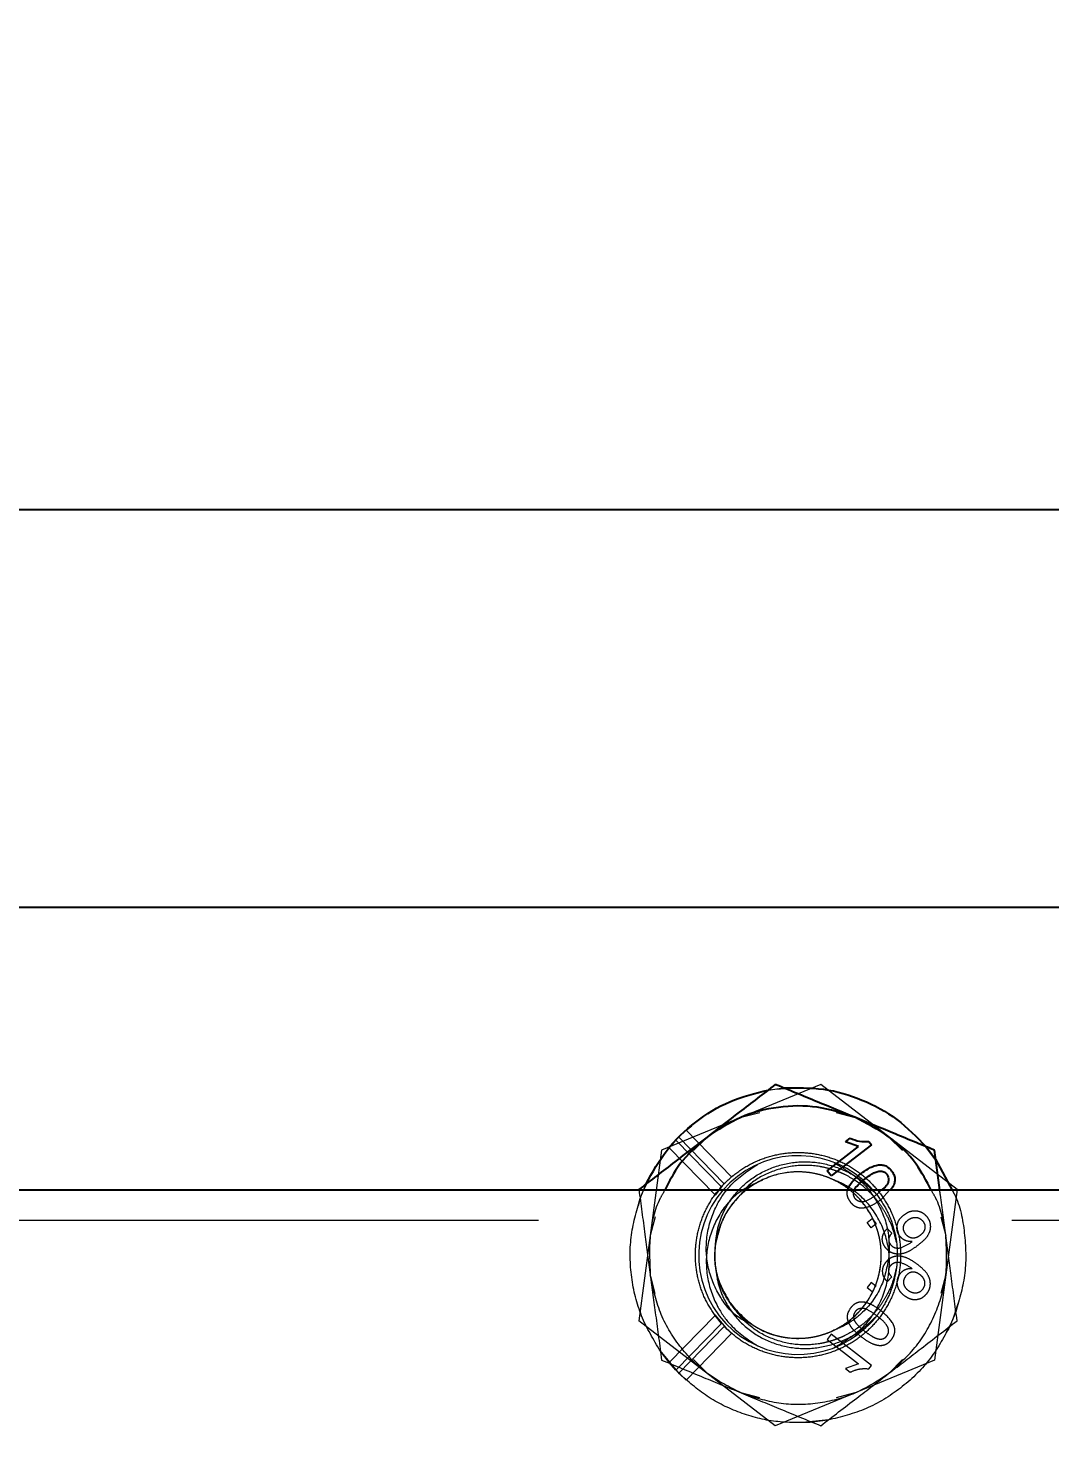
# Model space of a CAD drawing. Header units: millimetres. Extents: x 1293 to 41893, y 1011 to 26911.
# Drawn here: x 12070.4 to 12139, y 6702.6 to 6796.8 of the extents above; entities that cross this region are included whole.
import ezdxf

# ---------------------------------------------------------------- set-up
doc = ezdxf.new("R2010")
doc.units = ezdxf.units.MM
doc.header["$LTSCALE"] = 50
doc.linetypes.add('HIDDEN', pattern=[1.905, 1.27, -0.635])
doc.layers.add('CAPA_1', color=7, linetype='Continuous')
doc.layers.add('MAQUINAS', color=11, linetype='Continuous')
doc.styles.add('SLDTEXTSTYLE0', font='TXT', dxfattribs={"width": 0.75})
doc.dimstyles.new('SLDDIMSTYLE0', dxfattribs={"dimtxt": 100, "dimasz": 100, "dimexe": 0, "dimexo": 0.0625, "dimgap": 25, "dimtad": 2, "dimdec": 0, "dimlfac": 1.5, "dimrnd": 1e-09, "dimzin": 12, "dimdsep": 46, "dimtxsty": 'SLDTEXTSTYLE0', "dimsah": 1, "dimcen": 0.09, "dimadec": 0, "dimazin": 3, "dimtfac": 1, "dimtdec": 0, "dimtofl": 0, "dimtmove": 0, "dimatfit": 3, "dimfxl": 1, "dimfrac": 2, "dimtolj": 1, "dimtzin": 12, "dimarcsym": 0})

# ---------------------------------------------------------------- blocks, each defined once
blk = doc.blocks.new('_D_5')
at = {"layer": 'CAPA_1', "transparency": 16777216}
for p, q in [((11574.397, 7831.177), (17588.061, 7831.177)), ((17538.061, 7831.177), (17538.061, 4708.493)), ((16485.165, 4708.493), (17588.061, 4708.493))]:
    blk.add_line(p, q, dxfattribs=at)
for points in [[(17538.061, 7831.177), (17522.676, 7731.177), (17553.445, 7731.177)], [(17538.061, 4708.493), (17553.445, 4808.493), (17522.676, 4808.493)]]:
    blk.add_solid(points, dxfattribs=at)
at = {"layer": 'CAPA_1', "transparency": 16777216, "insert": (17409.154, 6122.057), "char_height": 100, "attachment_point": 1, "rotation": 90, "style": 'SLDTEXTSTYLE0'}
blk.add_mtext('4684', dxfattribs=at)
blk = doc.blocks.new('_D_15')
at = {"layer": 'CAPA_1', "transparency": 16777216}
for p, q in [((6530.125, 8742.377), (6530.125, 9415.646)), ((16745.162, 6492.001), (16745.162, 9415.646)), ((6530.125, 9365.646), (16745.162, 9365.646))]:
    blk.add_line(p, q, dxfattribs=at)
for points in [[(6530.125, 9365.646), (6630.125, 9350.262), (6630.125, 9381.031)], [(16745.162, 9365.646), (16645.162, 9381.031), (16645.162, 9350.262)]]:
    blk.add_solid(points, dxfattribs=at)
at = {"layer": 'CAPA_1', "transparency": 16777216, "insert": (11452.921, 9494.553), "char_height": 100, "attachment_point": 1, "style": 'SLDTEXTSTYLE0'}
blk.add_mtext('15323', dxfattribs=at)

msp = doc.modelspace()

# ---------------------------------------------------------------- linework, layer by layer
at = {"color": 7, "linetype": 'Continuous', "lineweight": 25}
msp.add_line((13055.031483, 6718.8595736), (11730.6958163, 6718.8595736), dxfattribs=at)
at = {"color": 1, "linetype": 'HIDDEN', "lineweight": 18}
msp.add_line((13057.151483, 6716.8275736), (11730.6958163, 6716.8275736), dxfattribs=at)
at = {"layer": 'MAQUINAS', "linetype": 'Continuous', "lineweight": 25}
for p, q in [((12247.0601601, 6764.5102403), (12064.0291497, 6764.5102403)), ((12064.0291497, 6737.8435736), (12270.3935066, 6737.8435736)), ((12124.0137937, 6720.1693286), (12126.1283487, 6721.7970266)), ((12126.995178, 6721.910242), (12124.2815897, 6719.8214327)), ((12125.2462354, 6722.1152738), (12125.566952, 6722.3621483)), ((12126.1283487, 6721.7970266), (12125.2462354, 6722.1152738)), ((12126.8227843, 6722.1342), (12126.995178, 6721.910242)), ((12131.5691209, 6718.8595736), (12131.2102528, 6721.5536106)), ((12131.2901493, 6720.9538239), (12132.4077391, 6718.8595736)), ((12124.2815897, 6719.8214327), (12124.0137937, 6720.1693286))]:
    msp.add_line(p, q, dxfattribs=at)
at = {"layer": 'MAQUINAS', "linetype": 'HIDDEN', "lineweight": 18}
for p, q in [((12123.5848455, 6725.9561415), (12112.9100596, 6721.5536106)), ((12119.5555086, 6725.4331968), (12120.2911571, 6725.6183827)), ((12120.0559846, 6725.5870557), (12121.0948456, 6725.7254407)), ((12120.5128073, 6725.6479083), (12121.6355771, 6725.7073749)), ((12132.7349421, 6718.9127712), (12123.5848455, 6725.9561415)), ((12118.2474525, 6723.7548761), (12119.494105, 6724.0868734)), ((12124.6262073, 6724.0868734), (12125.8862248, 6723.747187)), ((12114.0576472, 6722.4268302), (12114.5463845, 6722.8921124)), ((12114.5463845, 6722.8921124), (12114.9402145, 6723.1816755)), ((12117.6034915, 6719.7604134), (12114.5463845, 6722.8921124)), ((12113.5466405, 6721.8161515), (12113.8618155, 6722.2238487)), ((12113.8618155, 6722.2238487), (12116.9189225, 6719.0921497)), ((12117.1109984, 6719.2989786), (12114.0576472, 6722.4268302)), ((12115.8912281, 6722.3599064), (12115.0495741, 6721.5208223)), ((12128.1598938, 6722.4344564), (12129.0707382, 6721.5208223)), ((12130.4736344, 6721.9490776), (12131.4074953, 6720.7339294)), ((12130.650874, 6721.7843115), (12131.2901493, 6720.9538239)), ((12112.9100596, 6721.5536106), (12111.3853702, 6710.1077093)), ((12113.4132438, 6721.7174208), (12116.4923837, 6718.5631513)), ((12111.4652668, 6718.3129845), (12111.8648524, 6719.281857)), ((12111.6108455, 6718.6659682), (12112.1435609, 6719.7293853)), ((12116.9189225, 6719.0921497), (12116.5018243, 6718.5224065)), ((12117.6034915, 6719.7604134), (12117.1109984, 6719.2989786)), ((12117.7159743, 6719.8386669), (12117.6034915, 6719.7604134)), ((12120.0525356, 6719.7210005), (12119.9248067, 6719.6549888)), ((12126.2785382, 6719.6503536), (12126.1266479, 6719.793051)), ((12132.7349421, 6718.9127712), (12131.2102528, 6707.4668699)), ((12111.356713, 6717.8394411), (12111.5351753, 6718.4824911)), ((12127.648435, 6718.8595736), (12127.3616636, 6718.591124)), ((12128.2046979, 6718.8595736), (12127.6283725, 6718.2423912)), ((12112.483523, 6717.0762914), (12112.1477149, 6715.83066)), ((12131.6367893, 6717.0762914), (12131.972621, 6715.815241)), ((12126.6917544, 6716.6903692), (12127.0396503, 6716.9581653)), ((12126.9595505, 6716.3424733), (12126.6917544, 6716.6903692)), ((12127.3074464, 6716.6102694), (12126.9595505, 6716.3424733)), ((12127.0396503, 6716.9581653), (12127.3074464, 6716.6102694)), ((12128.0490264, 6716.2946523), (12128.3516121, 6715.973536)), ((12129.6611045, 6715.3722329), (12129.7261669, 6715.4249123)), ((12128.5054862, 6712.9349019), (12128.6696365, 6713.6438034)), ((12129.6611045, 6713.6482476), (12129.7261669, 6713.5955682)), ((12112.483523, 6711.9441891), (12112.1776818, 6713.0926249)), ((12126.9595505, 6712.6780072), (12126.6917544, 6712.3301113)), ((12126.6917544, 6712.3301113), (12127.0396503, 6712.0623152)), ((12127.3074464, 6712.4102112), (12126.9595505, 6712.6780072)), ((12128.0490264, 6712.7258282), (12128.3516121, 6713.0469445)), ((12131.9725974, 6713.1898206), (12131.6367893, 6711.9441891)), ((12113.4132438, 6707.3030597), (12116.4923837, 6710.4573292)), ((12116.46932, 6710.4964028), (12117.2139635, 6709.6337357)), ((12116.9189225, 6709.9283308), (12116.4923837, 6710.4573292)), ((12117.5406818, 6711.2949253), (12117.8579768, 6710.8524287)), ((12132.6550455, 6710.707496), (12132.2554599, 6709.7386235)), ((12132.775231, 6711.2317802), (12132.4239264, 6710.1471032)), ((12120.5354668, 6703.064339), (12111.3853702, 6710.1077093)), ((12113.8618155, 6706.7966318), (12116.9189225, 6709.9283308)), ((12114.0576472, 6706.5936504), (12117.1109984, 6709.7215019)), ((12117.6034915, 6709.2600671), (12117.1109984, 6709.7215019)), ((12132.3407338, 6709.9453867), (12131.9827316, 6709.3006979)), ((12117.6034915, 6709.2600671), (12114.5463845, 6706.1283681)), ((12124.2815897, 6709.1990479), (12124.0137937, 6708.8511519)), ((12124.0137937, 6708.8511519), (12126.1283487, 6707.2234539)), ((12126.995178, 6707.1102385), (12124.2815897, 6709.1990479)), ((12125.9022519, 6709.1013538), (12126.3274836, 6709.4050875)), ((12114.1175213, 6706.5451123), (12112.8098303, 6708.104758)), ((12113.4132438, 6707.3030597), (12112.830163, 6708.0666566)), ((12113.8618155, 6706.7966318), (12113.4132438, 6707.3030597)), ((12115.9604185, 6706.5860242), (12115.0495741, 6707.4996582)), ((12131.2102528, 6707.4668699), (12120.5354668, 6703.064339)), ((12126.1283487, 6707.2234539), (12125.2462354, 6706.9052067)), ((12125.2462354, 6706.9052067), (12125.566952, 6706.6583322)), ((12126.8227843, 6706.8862805), (12126.995178, 6707.1102385)), ((12129.0707382, 6707.4996582), (12128.1465524, 6706.5782943)), ((12114.0576472, 6706.5936504), (12114.5463845, 6706.1283681)), ((12119.494105, 6704.9336071), (12118.2340875, 6705.2732935)), ((12125.8728598, 6705.2656045), (12124.6262073, 6704.9336071)), ((12124.1281802, 6703.4530547), (12122.5861383, 6703.3054635)), ((12124.0643277, 6703.4334248), (12123.0254667, 6703.2950399))]:
    msp.add_line(p, q, dxfattribs=at)
msp.add_arc((12122.0601562, 6714.5102403), 6.6666667, 37.587605897, 307.587605897, dxfattribs=at)
at = {"layer": 'MAQUINAS', "linetype": 'Continuous', "lineweight": 25}
for points in [[(12111.8648524, 6719.281857), (12112.3001784, 6720.066802), (12113.1708305, 6721.6366921), (12115.136774, 6723.5044594), (12117.4453826, 6724.9270676), (12119.185784, 6725.3670597), (12120.0559846, 6725.5870557)], [(12121.0948456, 6725.7254407), (12121.9922909, 6725.7409098), (12123.7871816, 6725.7718481), (12126.3876873, 6725.0031747), (12128.7740065, 6723.7151651), (12130.0252515, 6722.4279293), (12130.650874, 6721.7843115)], [(12125.8728598, 6723.7548761), (12125.0404265, 6724.0268082), (12123.37556, 6724.5706725), (12120.7264435, 6724.5224721), (12118.1570846, 6723.8755282), (12116.6926406, 6722.9148136), (12115.9604185, 6722.4344564)]]:
    msp.add_open_spline(points, degree=3, dxfattribs=at)
for points, knots in [([(12120.5354668, 6725.9561415), (12119.7358052, 6725.3405947), (12118.2348568, 6724.185226), (12116.6846978, 6722.991977), (12115.9604185, 6722.4344564)], [0, 0, 0, 0, 0.5327709195, 1, 1, 1, 1]), ([(12125.8728598, 6723.7548761), (12125.0278931, 6724.1033601), (12123.2194297, 6724.8492126), (12121.4683769, 6725.5713877), (12120.5354668, 6725.9561415)], [0, 0, 0, 0, 0.4672290805, 1, 1, 1, 1]), ([(12130.9985403, 6718.8595736), (12130.6869637, 6719.4600489), (12129.9733181, 6720.8353981), (12128.2060707, 6722.5671546), (12126.6505968, 6723.3589689), (12125.8728598, 6723.7548761)], [0, 0, 0, 0, 0.279261869, 0.6396309345, 1, 1, 1, 1]), ([(12131.2102528, 6721.5536106), (12130.2773427, 6721.9383645), (12128.5262898, 6722.6605396), (12126.7178265, 6723.4063921), (12125.8728598, 6723.7548761)], [0, 0, 0, 0, 0.5327709195, 1, 1, 1, 1]), ([(12115.9604185, 6722.4344564), (12115.2361392, 6721.8769358), (12113.6859803, 6720.6836868), (12112.1850319, 6719.5283181), (12111.3853702, 6718.9127712)], [0, 0, 0, 0, 0.4672290805, 1, 1, 1, 1]), ([(12115.9604185, 6722.4344564), (12115.2948778, 6721.8573544), (12114.1216331, 6720.8400135), (12113.4254942, 6719.4577341), (12113.1242506, 6718.8595736)], [0, 0, 0, 0, 0.5672650963, 1, 1, 1, 1]), ([(12125.566952, 6722.3621483), (12125.7678316, 6722.2756011), (12126.1688965, 6722.1028058), (12126.6050735, 6722.1237474), (12126.8227843, 6722.1342)], [0, 0, 0, 0, 0.5008657323, 1, 1, 1, 1]), ([(12125.3806951, 6718.8625388), (12125.4253006, 6718.9764656), (12125.5145767, 6719.2044854), (12125.8198774, 6719.5916684), (12126.1015943, 6719.8257966), (12126.2893921, 6719.9818708)], [0, 0, 0, 0, 0.249753552, 0.499871473, 1, 1, 1, 1]), ([(12126.2893921, 6719.9818708), (12126.446057, 6720.0958473), (12126.7590004, 6720.323519), (12127.2103581, 6720.5299884), (12127.5978773, 6720.5818995), (12127.8880509, 6720.5326001), (12128.1431118, 6720.3907792), (12128.2704341, 6720.2441498), (12128.3341584, 6720.1707623)], [0, 0, 0, 0, 0.2504817087, 0.5003455958, 0.6317049056, 0.7502211388, 0.8749866995, 1, 1, 1, 1]), ([(12126.5582753, 6719.6348118), (12126.7110145, 6719.7460218), (12126.94011, 6719.9128272), (12127.275791, 6720.0937039), (12127.4615971, 6720.1321779), (12127.5543777, 6720.1513895)], [0, 0, 0, 0, 0.50037231189, 0.75051514073, 1, 1, 1, 1]), ([(12127.5543777, 6720.1513895), (12127.5988745, 6720.1497796), (12127.6878395, 6720.1465609), (12127.8158538, 6720.1051616), (12127.9308984, 6720.0347583), (12127.9890446, 6719.9672909), (12128.018123, 6719.933551)], [0, 0, 0, 0, 0.2501584562, 0.5001555724, 0.7500324303, 1, 1, 1, 1]), ([(12128.018123, 6719.933551), (12128.0556202, 6719.8740032), (12128.1306128, 6719.7549104), (12128.1420695, 6719.53946), (12128.0897802, 6719.3352479), (12127.9339916, 6719.0898475), (12127.7639193, 6718.9527006), (12127.648435, 6718.8595736)], [0, 0, 0, 0, 0.1631782732, 0.3263490546, 0.4898443034, 0.6535883784, 1, 1, 1, 1]), ([(12128.3341584, 6720.1707623), (12128.3883059, 6720.0901454), (12128.4965565, 6719.9289778), (12128.5712689, 6719.6416588), (12128.5441286, 6719.3495148), (12128.4303144, 6719.067051), (12128.2815102, 6718.9302103), (12128.2046979, 6718.8595736)], [0, 0, 0, 0, 0.19746133299, 0.39476050944, 0.59171852145, 0.78924649479, 1, 1, 1, 1]), ([(12125.8155021, 6718.7909055), (12125.8222114, 6718.8245015), (12125.8426145, 6718.9266682), (12126.0734914, 6719.2419885), (12126.3428376, 6719.4602413), (12126.5582753, 6719.6348118)], [0, 0, 0, 0, 0.0893036085, 0.2715757081, 1, 1, 1, 1])]:
    msp.add_open_spline(points, degree=3, knots=knots, dxfattribs=at)
at = {"layer": 'MAQUINAS', "linetype": 'HIDDEN', "lineweight": 18}
for points in [[(12116.4923837, 6710.4573292), (12116.2528289, 6710.8280523), (12115.7737193, 6711.5694984), (12115.3408668, 6712.8296281), (12115.140224, 6714.1408191), (12115.1977878, 6715.4684494), (12115.5064527, 6716.760103), (12116.0562141, 6717.9692916), (12116.8265129, 6719.0513234), (12117.7891406, 6719.9665092), (12118.9087001, 6720.681202), (12120.1440603, 6721.1691457), (12121.4498265, 6721.4124097), (12122.7780193, 6721.4020555), (12124.0798343, 6721.1384636), (12125.3074368, 6720.6313197), (12126.415719, 6719.8992584), (12127.3639574, 6718.9691793), (12128.1173091, 6717.8752578), (12128.6480925, 6716.6576898), (12128.9368042, 6715.3612143), (12128.9728354, 6714.0334701), (12128.7548623, 6712.7232446), (12128.2908943, 6711.4786818), (12127.5979794, 6710.3455124), (12126.70158, 6709.365376), (12125.6346281, 6708.5742814), (12124.4363513, 6708.0013192), (12123.1506946, 6707.6674604), (12121.8252176, 6707.5852805), (12120.5074359, 6707.7566491), (12119.2502069, 6708.1795616), (12118.0831721, 6708.8224596), (12117.4350563, 6709.4218211), (12117.1109984, 6709.7215019)], [(12117.635167, 6711.1040645), (12117.2558706, 6711.7344137), (12116.4972779, 6712.9951122), (12116.3867945, 6715.255772), (12117.091662, 6717.3657005), (12118.5658976, 6719.050887), (12120.5686297, 6720.0421281), (12122.7993641, 6720.191906), (12124.9173101, 6719.4765088), (12126.6003519, 6718.0050974), (12127.5921543, 6716.0015981), (12127.7418317, 6713.7711082), (12127.0262749, 6711.6529516), (12125.5556024, 6709.9705078), (12123.5493072, 6708.9765239), (12121.3292621, 6708.8349743), (12119.1721221, 6709.5202015), (12118.1474854, 6710.5761102), (12117.635167, 6711.1040645)], [(12112.830163, 6708.0666566), (12112.3680436, 6708.8361325), (12111.443805, 6710.3750843), (12110.8092428, 6713.011525), (12110.7315323, 6715.7221428), (12111.2206886, 6717.4493706), (12111.4652668, 6718.3129845)], [(12127.3429669, 6718.576732), (12127.5902713, 6718.2148732), (12128.08488, 6717.4911556), (12128.5349127, 6716.2489924), (12128.7676961, 6714.9484884), (12128.70218, 6714.074353), (12128.6694219, 6713.6372853)], [(12117.635167, 6711.1040645), (12117.4280198, 6711.4071648), (12117.0137255, 6712.0133653), (12116.6367691, 6713.0538263), (12116.4417849, 6714.1431548), (12116.4966626, 6714.8753483), (12116.5241014, 6715.241445)], [(12128.1598938, 6706.5860242), (12128.8116106, 6707.1709664), (12130.1150441, 6708.340851), (12131.3978596, 6710.6591534), (12132.1222691, 6713.2077554), (12132.022488, 6714.9563585), (12131.9725974, 6715.83066)], [(12118.2474525, 6705.2656045), (12117.4653399, 6705.6595487), (12115.9011147, 6706.4474372), (12114.0561653, 6708.3490953), (12112.6898643, 6710.6191973), (12112.3284314, 6712.3329462), (12112.1477149, 6713.1898206)], [(12132.2554599, 6709.7386235), (12131.8201339, 6708.9536785), (12130.9494818, 6707.3837884), (12128.9835383, 6705.5160212), (12126.6749297, 6704.0934129), (12124.9345283, 6703.6534208), (12124.0643277, 6703.4334248)], [(12123.0254667, 6703.2950399), (12122.2012925, 6703.2761884), (12120.5529442, 6703.2384855), (12118.1469945, 6703.8716616), (12115.9042062, 6704.9484191), (12114.6731669, 6706.0452399), (12114.0576472, 6706.5936504)], [(12118.2474525, 6705.2656045), (12119.0798858, 6704.9936723), (12120.7447523, 6704.449808), (12123.3938688, 6704.4980084), (12125.9632277, 6705.1449524), (12127.4276718, 6706.1056669), (12128.1598938, 6706.5860242)]]:
    msp.add_open_spline(points, degree=3, dxfattribs=at)
for points, knots in [([(12116.5241014, 6715.241445), (12116.5671562, 6715.6331313), (12116.6522091, 6716.4068896), (12117.1639618, 6717.7232316), (12118.1072952, 6719.0393452), (12119.5679295, 6720.1241379), (12121.2351677, 6720.7224888), (12123.0012317, 6720.8402141), (12124.7294519, 6720.4533323), (12126.2313789, 6719.6819112), (12126.9967697, 6718.9209332), (12127.3429669, 6718.576732)], [0, 0, 0, 0, 0.0816770011, 0.1613491513, 0.291035136, 0.4131476663, 0.5342207305, 0.6547643612, 0.776345221, 0.8988377529, 1, 1, 1, 1]), ([(12119.0067198, 6709.8399692), (12118.7110499, 6709.9741253), (12117.7633517, 6710.4041301), (12116.6525752, 6711.8429557), (12115.8770478, 6713.8364617), (12115.8706066, 6715.990982), (12116.5040997, 6717.8202928), (12117.6355477, 6719.4587765), (12118.7009191, 6720.1701474), (12119.3392819, 6720.5963957)], [0, 0, 0, 0, 0.07322644673, 0.23470955501, 0.39409961493, 0.55457362503, 0.71203910656, 0.82745590634, 1, 1, 1, 1]), ([(12117.635167, 6711.1040645), (12117.7993003, 6710.9078232), (12118.2093684, 6710.4175371), (12118.8067992, 6709.9501742), (12119.3535879, 6709.6207243), (12119.7381778, 6709.4242237), (12120.2269617, 6709.2250833), (12120.5960071, 6709.1174712), (12120.7984392, 6709.070513), (12120.7987641, 6709.0704376), (12120.799247, 6709.0703257), (12120.8001218, 6709.070123), (12120.8017235, 6709.0697521), (12120.8047101, 6709.0690618), (12120.8104466, 6709.0677401), (12120.821977, 6709.0650998), (12120.8466746, 6709.059515), (12120.9039106, 6709.0469276), (12121.0803552, 6709.0106928), (12121.6818631, 6708.9145799), (12122.3641516, 6708.9117121), (12123.0263911, 6709.0068841), (12123.4065356, 6709.0851273), (12123.8323833, 6709.2075748), (12124.2086568, 6709.3516615), (12124.4370565, 6709.4564336), (12124.665811, 6709.5685162), (12124.9565326, 6709.7279513), (12125.355896, 6709.9938979), (12125.7310082, 6710.2931181), (12126.0606927, 6710.605957), (12126.3817855, 6710.9628994), (12126.7102742, 6711.3980354), (12126.962987, 6711.8230755), (12127.1029016, 6712.1099697), (12127.2086359, 6712.3415453), (12127.3323433, 6712.6492243), (12127.4725338, 6713.1082836), (12127.572842, 6713.5777127), (12127.6359515, 6714.0814166), (12127.651714, 6714.5843854), (12127.6234452, 6715.0493057), (12127.5692663, 6715.4471282), (12127.5110014, 6715.7323759), (12127.4685156, 6715.9011065), (12127.4123257, 6716.1121163), (12127.3141323, 6716.421971), (12127.1407509, 6716.840728), (12126.9587794, 6717.1997643), (12126.7789179, 6717.5021292), (12126.4899557, 6717.9290608), (12126.030677, 6718.4721278), (12125.3645007, 6719.0392746), (12124.704494, 6719.4450176), (12124.0892893, 6719.7248805), (12123.5035042, 6719.9166665), (12122.9127418, 6720.0392762), (12122.3117934, 6720.0994052), (12121.2746989, 6720.0920411), (12119.7953234, 6719.7374151), (12118.1776327, 6718.6681818), (12116.965975, 6717.1188495), (12116.6713928, 6715.8672473), (12116.5241014, 6715.241445)], [0, 0, 0, 0, 0.0250183288, 0.0625054019, 0.0734573652, 0.0875362101, 0.1047409034, 0.1250701815, 0.1250803606, 0.1250883982, 0.1251028378, 0.1251288998, 0.1251763222, 0.1252638212, 0.1254290491, 0.1257527337, 0.1264220513, 0.1279084237, 0.1314910732, 0.1440579788, 0.1875385458, 0.1974735974, 0.2095664082, 0.2255093028, 0.2408045417, 0.2489692394, 0.2501056216, 0.2657484548, 0.2813911901, 0.2970338276, 0.3126763676, 0.3258384556, 0.3440073868, 0.36597432, 0.3741241297, 0.3752533994, 0.3909020104, 0.4065504225, 0.4221986369, 0.4378466545, 0.4561989043, 0.4713843731, 0.4834019147, 0.4954852655, 0.4998684205, 0.5004379052, 0.5168673854, 0.5316456906, 0.5447725182, 0.5562475994, 0.5660706999, 0.5952357821, 0.6255591058, 0.6513478045, 0.6708426608, 0.6916215055, 0.7115649581, 0.7298045647, 0.7506541573, 0.8129902501, 0.8753265879, 0.937663171, 1, 1, 1, 1]), ([(12128.6694219, 6715.3831952), (12128.5925961, 6715.6945337), (12128.4389328, 6716.3172581), (12128.0748757, 6717.1132364), (12127.6523433, 6717.8137106), (12127.1608332, 6718.4488119), (12126.3752883, 6719.2209478), (12125.5572671, 6719.7545113), (12124.8329031, 6720.078035), (12124.429735, 6720.2282857), (12123.9879513, 6720.3584193), (12123.1316541, 6720.5367087), (12121.8381798, 6720.5739297), (12120.2031961, 6720.141666), (12118.8832369, 6719.4101803), (12118.3125419, 6718.7027002), (12118.1007472, 6718.4401422)], [0, 0, 0, 0, 0.0699532537, 0.139917209, 0.1901926809, 0.248551252, 0.3148798499, 0.4302467695, 0.4592136495, 0.4882059138, 0.5242061208, 0.5597320045, 0.679273764, 0.8024253272, 0.9266766275, 1, 1, 1, 1]), ([(12124.4569709, 6720.7311505), (12125.1480773, 6720.3168878), (12126.3367902, 6719.6043502), (12127.5804258, 6717.8588078), (12128.1854941, 6716.1840963), (12128.1696965, 6715.0196356), (12128.1639953, 6714.5993942)], [0, 0, 0, 0, 0.3146952275, 0.5412802635, 0.8344529944, 1, 1, 1, 1]), ([(12111.3853702, 6718.9127712), (12111.5186186, 6717.9124705), (12111.7687231, 6716.0349267), (12112.0270275, 6714.0958252), (12112.1477149, 6713.1898206)], [0, 0, 0, 0, 0.5327709195, 1, 1, 1, 1]), ([(12119.6790344, 6719.527971), (12119.1452982, 6719.2988226), (12117.9512501, 6718.7861832), (12116.6449912, 6717.1888387), (12115.8790867, 6715.1809773), (12115.8700652, 6713.0303061), (12116.5041993, 6711.2000392), (12117.6355131, 6709.5617557), (12118.7009061, 6708.8503525), (12119.3392819, 6708.4240849)], [0, 0, 0, 0, 0.1234541452, 0.2761854664, 0.4269371747, 0.5787140871, 0.727645522, 0.8368071581, 1, 1, 1, 1]), ([(12124.4569709, 6708.2893301), (12125.1471815, 6708.7035661), (12126.3343535, 6709.4160579), (12127.5878712, 6711.1618939), (12128.1723784, 6712.8871481), (12128.2317325, 6714.8194235), (12127.7247485, 6716.7215689), (12126.6106255, 6718.2371875), (12125.3982569, 6719.1637619), (12124.6922352, 6719.4600029), (12124.3392155, 6719.6081272)], [0, 0, 0, 0, 0.1658148828, 0.2852039547, 0.4396784994, 0.5380553636, 0.6848651292, 0.841009299, 0.920502639, 1, 1, 1, 1]), ([(12113.1242506, 6718.8595736), (12113.0174545, 6718.6827018), (12112.4603378, 6717.7600254), (12112.0265967, 6715.795588), (12112.1073422, 6714.0584097), (12112.1477149, 6713.1898206)], [0, 0, 0, 0, 0.1060077158, 0.5530038579, 1, 1, 1, 1]), ([(12125.5857805, 6718.0551734), (12125.5067986, 6718.1771361), (12125.3881746, 6718.3603139), (12125.3567586, 6718.6129257), (12125.3606066, 6718.7565453), (12125.373999, 6718.8272081), (12125.3806951, 6718.8625388)], [0, 0, 0, 0, 0.4987953461, 0.7491482596, 0.8745764119, 1, 1, 1, 1]), ([(12127.6283725, 6718.2423912), (12127.4719048, 6718.1284136), (12127.1593471, 6717.9007334), (12126.7119692, 6717.6974026), (12126.3257733, 6717.6436281), (12126.0347712, 6717.6900455), (12125.7763449, 6717.8350631), (12125.6493421, 6717.9817569), (12125.5857805, 6718.0551734)], [0, 0, 0, 0, 0.2504758129, 0.50034735438, 0.62576834083, 0.75017618309, 0.87496969665, 1, 1, 1, 1]), ([(12125.8988868, 6718.2961898), (12125.8625373, 6718.3557352), (12125.789818, 6718.4748588), (12125.7759693, 6718.6567005), (12125.8055213, 6718.7570229), (12125.8155021, 6718.7909055)], [0, 0, 0, 0, 0.39827814848, 0.79677633858, 1, 1, 1, 1]), ([(12127.3616636, 6718.591124), (12127.1380194, 6718.4232246), (12126.8584191, 6718.2133166), (12126.4598785, 6718.075987), (12126.2492449, 6718.080692), (12126.0443667, 6718.1440843), (12125.9473662, 6718.2455026), (12125.8988868, 6718.2961898)], [0, 0, 0, 0, 0.5004095025, 0.6256126137, 0.7505796735, 0.875343692, 1, 1, 1, 1]), ([(12131.9725974, 6715.83066), (12131.8316967, 6716.7064497), (12131.659084, 6717.7793508), (12131.1010595, 6718.6919184), (12130.9985403, 6718.8595736)], [0, 0, 0, 0, 0.8162818627, 1, 1, 1, 1]), ([(12131.9725974, 6715.83066), (12131.8513691, 6716.7407259), (12131.7152868, 6717.7623003), (12131.5835053, 6718.7515891), (12131.5691209, 6718.8595736)], [0, 0, 0, 0, 0.8908463726, 1, 1, 1, 1]), ([(12132.4077391, 6718.8595736), (12132.4565913, 6718.7704073), (12132.9348433, 6717.8974893), (12133.2808668, 6715.995778), (12133.3963307, 6713.3016321), (12132.9021406, 6711.572208), (12132.6550455, 6710.707496)], [0, 0, 0, 0, 0.03653727192, 0.35769151462, 0.67884575731, 1, 1, 1, 1]), ([(12128.8934808, 6715.7734155), (12128.8546228, 6715.8300763), (12128.7769331, 6715.9433597), (12128.7118457, 6716.1397441), (12128.6905838, 6716.3452266), (12128.7145406, 6716.5502613), (12128.7787905, 6716.7474385), (12128.9146428, 6716.9881202), (12129.0705308, 6717.1250901), (12129.1741085, 6717.216098)], [0, 0, 0, 0, 0.1250740585, 0.2500636243, 0.3732612247, 0.5001992382, 0.6242961008, 0.7503685137, 1, 1, 1, 1]), ([(12129.1741085, 6717.216098), (12129.2953062, 6717.2968339), (12129.4779031, 6717.418471), (12129.7618646, 6717.4858052), (12129.9807797, 6717.4919815), (12130.1942389, 6717.4528757), (12130.4656377, 6717.3438698), (12130.615114, 6717.1843695), (12130.7150328, 6717.07775)], [0, 0, 0, 0, 0.24986885846, 0.3764535287, 0.50034766571, 0.6272386366, 0.7508240847, 1, 1, 1, 1]), ([(12129.4234226, 6716.8539754), (12129.5031726, 6716.9073311), (12129.6624624, 6717.013902), (12129.9077736, 6717.0513465), (12130.0966841, 6717.0252239), (12130.2776361, 6716.9571343), (12130.3764324, 6716.853332), (12130.4429328, 6716.783462)], [0, 0, 0, 0, 0.25025039885, 0.49984175183, 0.62957629766, 0.75066535386, 1, 1, 1, 1]), ([(12130.7150328, 6717.07775), (12130.7674507, 6716.9988147), (12130.8722706, 6716.8409677), (12130.9417258, 6716.5620853), (12130.9429775, 6716.2770043), (12130.8393013, 6715.910551), (12130.5520624, 6715.522225), (12130.2588868, 6715.286155), (12130.1119214, 6715.167816)], [0, 0, 0, 0, 0.1250635897, 0.2500895576, 0.3751100052, 0.5001693996, 0.7494409524, 1, 1, 1, 1]), ([(12127.9302514, 6715.0094532), (12127.8642686, 6715.1098099), (12127.7650491, 6715.2607182), (12127.7143654, 6715.4962282), (12127.7140201, 6715.7348212), (12127.8093249, 6716.0276464), (12127.9690419, 6716.2055567), (12128.0490264, 6716.2946523)], [0, 0, 0, 0, 0.2498594906, 0.3757183909, 0.500481002, 0.7498462328, 1, 1, 1, 1]), ([(12129.2881813, 6715.9084324), (12129.2386372, 6715.984111), (12129.1644065, 6716.0974985), (12129.1316856, 6716.275832), (12129.1377781, 6716.4106318), (12129.1729503, 6716.5414603), (12129.254756, 6716.7029848), (12129.3561046, 6716.7937121), (12129.4234226, 6716.8539754)], [0, 0, 0, 0, 0.2495205461, 0.3738507837, 0.4998887841, 0.6240955932, 0.7503154422, 1, 1, 1, 1]), ([(12130.4429328, 6716.783462), (12130.4919106, 6716.7053194), (12130.5651046, 6716.5885407), (12130.5847888, 6716.4047658), (12130.5673924, 6716.2687225), (12130.5215055, 6716.1382513), (12130.4269441, 6715.9805213), (12130.3223776, 6715.8903095), (12130.252903, 6715.8303723)], [0, 0, 0, 0, 0.24901685056, 0.37213839252, 0.49936545582, 0.62356193352, 0.74989269326, 1, 1, 1, 1]), ([(12130.1119214, 6715.167816), (12129.9455622, 6715.0464775), (12129.6134091, 6714.8042131), (12129.1292847, 6714.5969111), (12128.7150281, 6714.5636296), (12128.4099386, 6714.6282677), (12128.1351146, 6714.7766915), (12127.9985583, 6714.9318442), (12127.9302514, 6715.0094532)], [0, 0, 0, 0, 0.25048494292, 0.50011851407, 0.62789918518, 0.75009236964, 0.87499367523, 1, 1, 1, 1]), ([(12128.3516121, 6715.973536), (12128.3025084, 6715.9151732), (12128.213827, 6715.8097698), (12128.1476144, 6715.6471385), (12128.1393291, 6715.5160567), (12128.1584557, 6715.4138617), (12128.1969857, 6715.3168496), (12128.2371067, 6715.2606362), (12128.257166, 6715.2325313)], [0, 0, 0, 0, 0.2764767993, 0.4993179598, 0.6237184282, 0.7494961879, 0.8747561628, 1, 1, 1, 1]), ([(12128.257166, 6715.2325313), (12128.3013761, 6715.1832839), (12128.3897594, 6715.0848303), (12128.5705693, 6714.9962448), (12128.768965, 6714.9655526), (12129.1581364, 6715.0526343), (12129.4376499, 6715.2302443), (12129.6611045, 6715.3722329)], [0, 0, 0, 0, 0.1252073258, 0.2503100191, 0.3753386279, 0.5006201474, 1, 1, 1, 1]), ([(12129.7261669, 6715.4249123), (12129.6476675, 6715.4218513), (12129.4901756, 6715.41571), (12129.2618849, 6715.4838662), (12129.0508574, 6715.5962016), (12128.9458614, 6715.7144323), (12128.8934808, 6715.7734155)], [0, 0, 0, 0, 0.2489431768, 0.4994502947, 0.7502849385, 1, 1, 1, 1]), ([(12130.252903, 6715.8303723), (12130.1771523, 6715.7792308), (12130.0625391, 6715.7018522), (12129.8856986, 6715.6534477), (12129.747981, 6715.6468773), (12129.6141495, 6715.670635), (12129.4440657, 6715.7405421), (12129.350659, 6715.8411428), (12129.2881813, 6715.9084324)], [0, 0, 0, 0, 0.2499764907, 0.3782221672, 0.5003423322, 0.6274524307, 0.7508110927, 1, 1, 1, 1]), ([(12132.7349421, 6710.1077093), (12132.6016937, 6711.1080101), (12132.3515892, 6712.9855539), (12132.0932848, 6714.9246554), (12131.9725974, 6715.83066)], [0, 0, 0, 0, 0.5327709195, 1, 1, 1, 1]), ([(12128.1639953, 6714.4210863), (12128.03187, 6713.7279462), (12127.7579757, 6712.2910743), (12126.6058322, 6710.7836478), (12125.3991118, 6709.8566554), (12124.6925202, 6709.5604565), (12124.3392155, 6709.4123533)], [0, 0, 0, 0, 0.3159019835, 0.6548613522, 0.8274263116, 1, 1, 1, 1]), ([(12130.1119214, 6713.8526646), (12129.9455619, 6713.9740028), (12129.6134082, 6714.2162668), (12129.129179, 6714.423618), (12128.7149038, 6714.4568446), (12128.4098359, 6714.3921564), (12128.1351143, 6714.2437891), (12127.9985582, 6714.0886364), (12127.9302514, 6714.0110274)], [0, 0, 0, 0, 0.2504849259, 0.5001184801, 0.6280398823, 0.7500923866, 0.8749936837, 1, 1, 1, 1]), ([(12116.5241014, 6713.7790355), (12116.5671563, 6713.3873488), (12116.6522093, 6712.6135899), (12117.1639627, 6711.297247), (12118.1072975, 6709.9811328), (12119.5679338, 6708.8963402), (12121.2351741, 6708.2979902), (12123.0012399, 6708.1802669), (12124.7294612, 6708.5671515), (12126.2313846, 6709.3385739), (12126.9967726, 6710.0995499), (12127.3429669, 6710.4437485)], [0, 0, 0, 0, 0.0816770766, 0.1613492895, 0.2910353615, 0.4131480043, 0.5342211749, 0.6547649167, 0.7763458983, 0.8988385446, 1, 1, 1, 1]), ([(12128.6694219, 6713.6372853), (12128.5925963, 6713.3259475), (12128.4389333, 6712.7032243), (12128.0748775, 6711.9072479), (12127.6523471, 6711.2067757), (12127.1608399, 6710.5716765), (12126.3752996, 6709.7995421), (12125.5572814, 6709.2659771), (12124.8329215, 6708.9424536), (12124.4297535, 6708.7921989), (12123.9879937, 6708.6620836), (12123.131584, 6708.4836649), (12121.8397169, 6708.4481409), (12120.1975967, 6708.8728489), (12118.6942837, 6709.7490881), (12117.9883172, 6710.6522633), (12117.635167, 6711.1040645)], [0, 0, 0, 0, 0.0665557442, 0.1331216702, 0.1809552485, 0.2364793105, 0.2995862575, 0.40934996, 0.4369099673, 0.4644941258, 0.4987453089, 0.5325451925, 0.6462814499, 0.7634528025, 0.8816704487, 1, 1, 1, 1]), ([(12128.6694219, 6713.6372853), (12128.5880988, 6713.2088753), (12128.425452, 6712.3520528), (12128.0063022, 6711.4561121), (12127.6672651, 6710.898974), (12127.4836477, 6710.6288049), (12127.2871531, 6710.3679755), (12127.1193854, 6710.1665251), (12126.9591135, 6709.9872979), (12126.6610437, 6709.6706509), (12126.3602093, 6709.4211425), (12126.1266479, 6709.2274295)], [0, 0, 0, 0, 0.2499521683, 0.4999058112, 0.5624707111, 0.6250342165, 0.6875963471, 0.7501571225, 0.7756704073, 0.8258353256, 1, 1, 1, 1]), ([(12127.9302514, 6714.0110274), (12127.8642719, 6713.9106701), (12127.7649944, 6713.7596654), (12127.7143393, 6713.5241366), (12127.7140641, 6713.2855497), (12127.8093224, 6712.9928337), (12127.969041, 6712.8149236), (12128.0490264, 6712.7258282)], [0, 0, 0, 0, 0.2498591948, 0.3759561592, 0.5004815934, 0.749846529, 1, 1, 1, 1]), ([(12128.3516121, 6713.0469445), (12128.3024553, 6713.1053383), (12128.2137637, 6713.2106958), (12128.147431, 6713.373619), (12128.1396279, 6713.5043247), (12128.1632574, 6713.6416055), (12128.2196469, 6713.7294808), (12128.257166, 6713.7879493)], [0, 0, 0, 0, 0.2770742738, 0.4999140274, 0.6248342849, 0.7503808481, 1, 1, 1, 1]), ([(12128.257166, 6713.7879493), (12128.3013761, 6713.8371966), (12128.3897594, 6713.9356502), (12128.5705693, 6714.0242357), (12128.768965, 6714.054928), (12129.1581364, 6713.9678462), (12129.4376499, 6713.7902363), (12129.6611045, 6713.6482476)], [0, 0, 0, 0, 0.1252073258, 0.2503100191, 0.3753386279, 0.5006201474, 1, 1, 1, 1]), ([(12129.7261669, 6713.5955682), (12129.6474764, 6713.5986258), (12129.4891812, 6713.6047765), (12129.2606483, 6713.53604), (12129.050015, 6713.4234899), (12128.9456055, 6713.3058132), (12128.8934808, 6713.2470651)], [0, 0, 0, 0, 0.24954045912, 0.50197970714, 0.75137177361, 1, 1, 1, 1]), ([(12130.252903, 6713.1901083), (12130.1771522, 6713.2412508), (12130.062632, 6713.3185683), (12129.8858127, 6713.3670088), (12129.7482163, 6713.3736181), (12129.6142755, 6713.3498825), (12129.4441537, 6713.2800297), (12129.3506595, 6713.1793369), (12129.2881813, 6713.1120482)], [0, 0, 0, 0, 0.2499766017, 0.3779151287, 0.5003420213, 0.627106401, 0.7508109821, 1, 1, 1, 1]), ([(12130.7150328, 6711.9427305), (12130.7674507, 6712.0216659), (12130.8722706, 6712.1795129), (12130.9417258, 6712.4583953), (12130.9429775, 6712.7434763), (12130.8393013, 6713.1099296), (12130.5520624, 6713.4982555), (12130.2588868, 6713.7343255), (12130.1119214, 6713.8526646)], [0, 0, 0, 0, 0.1250635897, 0.2500895576, 0.3751100052, 0.5001693996, 0.7494409524, 1, 1, 1, 1]), ([(12112.1477149, 6713.1898206), (12112.2684022, 6712.283816), (12112.5267067, 6710.3447145), (12112.7768112, 6708.4671707), (12112.9100596, 6707.4668699)], [0, 0, 0, 0, 0.4672290805, 1, 1, 1, 1]), ([(12128.8934808, 6713.2470651), (12128.8733133, 6713.2193291), (12128.8329767, 6713.163855), (12128.7673649, 6713.0433095), (12128.7113663, 6712.8809434), (12128.6907047, 6712.6750424), (12128.7145598, 6712.4700113), (12128.7788489, 6712.2729223), (12128.9147282, 6712.0322842), (12129.0705287, 6711.8953918), (12129.1741085, 6711.8043826)], [0, 0, 0, 0, 0.0626107389, 0.1252263593, 0.2501941382, 0.3735862588, 0.5002863049, 0.6245798583, 0.750412027, 1, 1, 1, 1]), ([(12129.2881813, 6713.1120482), (12129.238637, 6713.0363696), (12129.16447, 6712.9230797), (12129.131693, 6712.7447691), (12129.1377451, 6712.61007), (12129.1729016, 6712.4791238), (12129.2546786, 6712.3175718), (12129.3561066, 6712.2267693), (12129.4234226, 6712.1665052)], [0, 0, 0, 0, 0.24952030926, 0.37352842552, 0.49988836722, 0.62378986301, 0.75031567921, 1, 1, 1, 1]), ([(12129.2881813, 6713.1120482), (12129.2386372, 6713.0363695), (12129.1644065, 6712.922982), (12129.1316856, 6712.7446485), (12129.1377781, 6712.6098488), (12129.1729503, 6712.4790202), (12129.254756, 6712.3174958), (12129.3561046, 6712.2267684), (12129.4234226, 6712.1665052)], [0, 0, 0, 0, 0.2495205461, 0.3738507837, 0.4998887841, 0.6240955932, 0.7503154422, 1, 1, 1, 1]), ([(12130.4429328, 6712.2370185), (12130.4919135, 6712.3151608), (12130.565054, 6712.4318467), (12130.58478, 6712.6156021), (12130.5674462, 6712.7515365), (12130.5215594, 6712.8821145), (12130.4270371, 6713.0398792), (12130.3223775, 6713.1301712), (12130.252903, 6713.1901083)], [0, 0, 0, 0, 0.249017166, 0.3718446562, 0.4993648037, 0.6232259432, 0.7498923764, 1, 1, 1, 1]), ([(12129.1741085, 6711.8043826), (12129.2953064, 6711.7236481), (12129.4780008, 6711.6019485), (12129.7619833, 6711.534654), (12129.9810208, 6711.5285178), (12130.1943663, 6711.5676415), (12130.4657279, 6711.6767028), (12130.6151147, 6711.8361101), (12130.7150328, 6711.9427305)], [0, 0, 0, 0, 0.24986877177, 0.37665403034, 0.50034782154, 0.62745937655, 0.75082417116, 1, 1, 1, 1]), ([(12129.1741085, 6711.8043826), (12129.2953062, 6711.7236466), (12129.4779031, 6711.6020095), (12129.7618646, 6711.5346754), (12129.9807797, 6711.528499), (12130.1942389, 6711.5676048), (12130.4656377, 6711.6766107), (12130.615114, 6711.836111), (12130.7150328, 6711.9427305)], [0, 0, 0, 0, 0.2498688585, 0.3764535287, 0.5003476657, 0.6272386366, 0.7508240847, 1, 1, 1, 1]), ([(12129.4234226, 6712.1665052), (12129.5031726, 6712.1131494), (12129.6624624, 6712.0065785), (12129.9077736, 6711.969134), (12130.0966841, 6711.9952566), (12130.2776361, 6712.0633463), (12130.3764324, 6712.1671485), (12130.4429328, 6712.2370185)], [0, 0, 0, 0, 0.2502503989, 0.4998417518, 0.6295762976, 0.7506653539, 1, 1, 1, 1]), ([(12129.4234226, 6712.1665052), (12129.5031724, 6712.113149), (12129.6624619, 6712.0065771), (12129.9076633, 6711.9691555), (12130.096574, 6711.9952237), (12130.277557, 6712.0632701), (12130.3764315, 6712.1671504), (12130.4429328, 6712.2370185)], [0, 0, 0, 0, 0.250250228, 0.4998414106, 0.6292883971, 0.7506655241, 1, 1, 1, 1]), ([(12125.5857805, 6710.9653072), (12125.5067986, 6710.8433444), (12125.3881746, 6710.6601667), (12125.3567586, 6710.4075549), (12125.3606066, 6710.2639353), (12125.373999, 6710.1932725), (12125.3806951, 6710.1579417)], [0, 0, 0, 0, 0.4987953461, 0.7491482596, 0.8745764119, 1, 1, 1, 1]), ([(12125.5857805, 6710.9653072), (12125.5074775, 6710.8434094), (12125.3898731, 6710.6603293), (12125.3491999, 6710.3711732), (12125.3701965, 6710.2290204), (12125.3806951, 6710.1579417)], [0, 0, 0, 0, 0.4990363131, 0.7495101716, 1, 1, 1, 1]), ([(12127.6283725, 6710.7780894), (12127.4719046, 6710.8920793), (12127.1593463, 6711.1197841), (12126.7116639, 6711.3231008), (12126.3254147, 6711.3770732), (12126.0344946, 6711.3302175), (12125.7763427, 6711.1854319), (12125.6493414, 6711.0387284), (12125.5857805, 6710.9653072)], [0, 0, 0, 0, 0.2504715078, 0.5003387545, 0.6261880614, 0.750180477, 0.8749718456, 1, 1, 1, 1]), ([(12127.6283725, 6710.7780894), (12127.4719048, 6710.892067), (12127.1593471, 6711.1197471), (12126.7119692, 6711.323078), (12126.3257733, 6711.3768524), (12126.0347712, 6711.330435), (12125.7763449, 6711.1854175), (12125.6493421, 6711.0387236), (12125.5857805, 6710.9653072)], [0, 0, 0, 0, 0.2504758129, 0.5003473544, 0.6257683408, 0.7501761831, 0.8749696966, 1, 1, 1, 1]), ([(12125.8988868, 6710.7242907), (12125.8619161, 6710.6645459), (12125.7879543, 6710.5450233), (12125.7807206, 6710.3305483), (12125.8285565, 6710.1253723), (12126.064701, 6709.7756699), (12126.3389312, 6709.5589851), (12126.5582753, 6709.3856688)], [0, 0, 0, 0, 0.1246963828, 0.2494616582, 0.3744323466, 0.4996371137, 1, 1, 1, 1]), ([(12127.3616636, 6710.4293566), (12127.1380194, 6710.5972559), (12126.8584191, 6710.8071639), (12126.4598785, 6710.9444935), (12126.2492449, 6710.9397885), (12126.0443667, 6710.8763962), (12125.9473662, 6710.7749779), (12125.8988868, 6710.7242907)], [0, 0, 0, 0, 0.5004095025, 0.6256126137, 0.7505796735, 0.875343692, 1, 1, 1, 1]), ([(12128.3341584, 6708.8497182), (12128.3883662, 6708.9303801), (12128.4967372, 6709.0916375), (12128.5705471, 6709.3782836), (12128.5468336, 6709.6729825), (12128.2993032, 6710.2047107), (12127.9263797, 6710.5234119), (12127.6283725, 6710.7780894)], [0, 0, 0, 0, 0.12537334802, 0.25064373861, 0.37569751501, 0.50111317472, 1, 1, 1, 1]), ([(12125.3806951, 6710.1579417), (12125.4253006, 6710.0440149), (12125.5145767, 6709.8159951), (12125.8198774, 6709.4288121), (12126.1015943, 6709.194684), (12126.2893921, 6709.0386097)], [0, 0, 0, 0, 0.249753552, 0.49987147299, 1, 1, 1, 1]), ([(12128.018123, 6709.0869296), (12128.0556325, 6709.1464888), (12128.1306497, 6709.2656046), (12128.1419219, 6709.4808825), (12128.0903355, 6709.6857517), (12127.858034, 6710.0384682), (12127.5822551, 6710.2556422), (12127.3616636, 6710.4293566)], [0, 0, 0, 0, 0.1247447425, 0.2494837578, 0.3744708184, 0.4996480989, 1, 1, 1, 1]), ([(12128.1598938, 6706.5860242), (12128.8841731, 6707.1435448), (12130.434332, 6708.3367938), (12131.9352804, 6709.4921625), (12132.7349421, 6710.1077093)], [0, 0, 0, 0, 0.4672290805, 1, 1, 1, 1]), ([(12126.2893921, 6709.0386097), (12126.446057, 6708.9246333), (12126.7590004, 6708.6969616), (12127.2103581, 6708.4904921), (12127.5978773, 6708.438581), (12127.8880509, 6708.4878804), (12128.1431118, 6708.6297014), (12128.2704341, 6708.7763308), (12128.3341584, 6708.8497182)], [0, 0, 0, 0, 0.2504817087, 0.5003455958, 0.6317049056, 0.7502211388, 0.8749866995, 1, 1, 1, 1]), ([(12126.2893921, 6709.0386097), (12126.4460574, 6708.9246331), (12126.7590016, 6708.6969611), (12127.21047, 6708.4904408), (12127.5980132, 6708.4385726), (12127.8881615, 6708.4879446), (12128.143112, 6708.6297009), (12128.2704342, 6708.7763306), (12128.3341584, 6708.8497182)], [0, 0, 0, 0, 0.2504815493, 0.5003452774, 0.6318664681, 0.7502212978, 0.8749867791, 1, 1, 1, 1]), ([(12126.5582753, 6709.3856688), (12126.7110145, 6709.2744587), (12126.94011, 6709.1076533), (12127.275791, 6708.9267767), (12127.4615971, 6708.8883027), (12127.5543777, 6708.869091)], [0, 0, 0, 0, 0.5003723119, 0.7505151407, 1, 1, 1, 1]), ([(12127.5543777, 6708.869091), (12127.5988745, 6708.8707009), (12127.6878395, 6708.8739196), (12127.8158538, 6708.9153189), (12127.9308984, 6708.9857222), (12127.9890446, 6709.0531897), (12128.018123, 6709.0869296)], [0, 0, 0, 0, 0.2501584562, 0.5001555724, 0.7500324303, 1, 1, 1, 1]), ([(12127.5543777, 6708.869091), (12127.5988496, 6708.8707206), (12127.6877647, 6708.8739786), (12127.8161524, 6708.915083), (12127.9108706, 6708.9747046), (12127.9761147, 6709.0351867), (12128.00412, 6709.0696816), (12128.018123, 6709.0869296)], [0, 0, 0, 0, 0.2500549443, 0.4999486155, 0.749722078, 0.8748570557, 1, 1, 1, 1]), ([(12112.9100596, 6707.4668699), (12113.8429696, 6707.0821161), (12115.5940225, 6706.359941), (12117.4024858, 6705.6140885), (12118.2474525, 6705.2656045)], [0, 0, 0, 0, 0.5327709195, 1, 1, 1, 1]), ([(12125.566952, 6706.6583322), (12125.7678316, 6706.7448795), (12126.1688965, 6706.9176747), (12126.6050735, 6706.8967332), (12126.8227843, 6706.8862805)], [0, 0, 0, 0, 0.50086573232, 1, 1, 1, 1]), ([(12123.5848455, 6703.064339), (12124.3845071, 6703.6798859), (12125.8854555, 6704.8352546), (12127.4356145, 6706.0285036), (12128.1598938, 6706.5860242)], [0, 0, 0, 0, 0.5327709195, 1, 1, 1, 1]), ([(12118.2474525, 6705.2656045), (12119.0924192, 6704.9171205), (12120.9008826, 6704.171268), (12122.6519354, 6703.4490929), (12123.5848455, 6703.064339)], [0, 0, 0, 0, 0.4672290805, 1, 1, 1, 1])]:
    msp.add_open_spline(points, degree=3, knots=knots, dxfattribs=at)

# ---------------------------------------------------------------- dimensions: what is measured, and where the dimension line sits
at = {"layer": 'CAPA_1'}
dim = msp.add_linear_dim(base=(16745.1618891, 9365.6463094), p1=(6530.1246702, 8678.8772747), p2=(16745.1618891, 6428.5014528), dimstyle='SLDDIMSTYLE0', dxfattribs=at)
dim.commit()
dim.dimension.update_dxf_attribs({"geometry": '_D_15', "text_midpoint": (11637.6432797, 9365.6463094), "dimtype": 160})
dim = msp.add_linear_dim(base=(17538.0605071, 4708.4929069), p1=(11510.8968592, 7831.1769069), p2=(16421.6646746, 4708.4929069), angle=90, dimstyle='SLDDIMSTYLE0', dxfattribs=at)
dim.commit()
dim.dimension.update_dxf_attribs({"geometry": '_D_5', "text_midpoint": (17538.0605071, 6269.8349069), "dimtype": 160})

doc.saveas('drawing.dxf')
